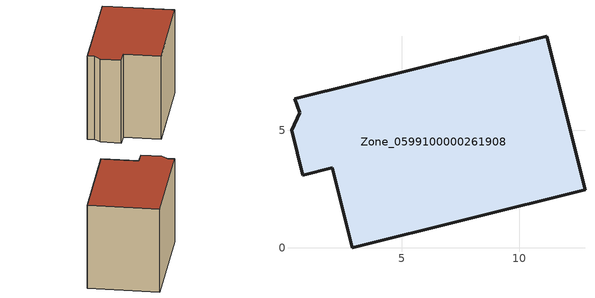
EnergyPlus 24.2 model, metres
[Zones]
Zone_0599100000261908
 floor ground (C_G): 2.9,0 2.04,3.41 0.78,3.09 0.3,4.99 0.65,5.73 0.44,6.33 11.16,8.99 12.79,2.46 z0
 wall outside (C_F): 2.04,3.41 2.9,0 12.79,2.46 11.16,8.99 0.44,6.33 0.65,5.73 0.3,4.99 0.78,3.09 2.04,3.41 z0:8.4
 roof outside (C_R): 0.3,4.99 0.78,3.09 2.04,3.41 2.9,0 12.79,2.46 11.16,8.99 0.44,6.33 0.65,5.73 z8.4
[BUILDING]
Pand.0599100000261908: North Axis=0; Terrain=City; Loads Convergence Tolerance Value=0.04; Temperature Convergence Tolerance Value=0.4; Solar Distribution=FullExterior; Maximum Number of Warmup Days=25; Minimum Number of Warmup Days=1
[Site:Location]
Rotterdam.The.Hague.AP_ZH_NLD Design_Conditions: Latitude=51.96; Longitude=4.45; Time Zone=1; Elevation=-4.5
[SITE:GROUNDTEMPERATURE:BUILDINGSURFACE]
18, 18, 18, 18, 18, 18, 18, 18, 18, 18, 18, 18
[MATERIAL] Thermal Absorptance=0.9; Solar Absorptance=0.7; Visible Absorptance=0.7
Name | Roughness | Thickness | Conductivity | Density | Specific Heat
G.TI.1975-1991 | MediumSmooth | 0.15 | 0.288461 | 540 | 1210
F.TI.1975-1991 | Rough | 0.3 | 0.230769 | 1920 | 840
R.TI.1975-1991 | MediumRough | 0.2 | 0.153846 | 1500 | 1000
[CONSTRUCTION]
C_G: G.TI.1975-1991
C_F: F.TI.1975-1991
C_R: R.TI.1975-1991
[ZONE]
Zone_0599100000261908: Type=1; Multiplier=1; Ceiling Height=Autocalculate; Volume=Autocalculate; Floor Area=autocalculate; Part of Total Floor Area=Yes
[ZONEINFILTRATION:DESIGNFLOWRATE]
Infil_Zone_0599100000261908: Zone or ZoneList or Space or SpaceList=Zone_0599100000261908; Schedule=AlwaysOn; Design Flow Rate Calculation Method=Flow/Area; Flow Rate per Floor Area=0.003; Constant Term Coefficient=1; Temperature Term Coefficient=0; Velocity Term Coefficient=0; Velocity Squared Term Coefficient=0
[HVACTEMPLATE:ZONE:IDEALLOADSAIRSYSTEM]
Zone_0599100000261908: Maximum Heating Supply Air Temperature=50; Minimum Cooling Supply Air Temperature=13; Maximum Heating Supply Air Humidity Ratio=0.0156; Minimum Cooling Supply Air Humidity Ratio=0.0077; Heating Limit=NoLimit; Cooling Limit=NoLimit; Dehumidification Control Type=ConstantSensibleHeatRatio; Cooling Sensible Heat Ratio=0.7; Dehumidification Setpoint=60; Humidification Control Type=None; Humidification Setpoint=30; Outdoor Air Method=None; Outdoor Air Flow Rate per Person=0.00944; Outdoor Air Flow Rate per Zone Floor Area=0; Outdoor Air Flow Rate per Zone=0; Demand Controlled Ventilation Type=None; Outdoor Air Economizer Type=NoEconomizer; Heat Recovery Type=None; Sensible Heat Recovery Effectiveness=0.7; Latent Heat Recovery Effectiveness=0.65
[ZONECONTROL:THERMOSTAT]
ThermostatControl_Zone_0599100000261908: Zone or ZoneList=Zone_0599100000261908; Control Type Schedule=DualSetpointControlType; Control 1=Thermostat_Zone_0599100000261908; Temperature Difference Between Cutout And Setpoint=0
[THERMOSTATSETPOINT:DUALSETPOINT]
Thermostat_Zone_0599100000261908: Heating Setpoint Temperature Schedule=HeatingSetpoint_Zone_0599100000261908; Cooling Setpoint Temperature Schedule=CoolingSetpoint_Zone_0599100000261908
[SCHEDULE:COMPACT]
HeatingSetpoint_Zone_0599100000261908: Through: 12/31, For: AllDays, Until: 24:00, 21
CoolingSetpoint_Zone_0599100000261908: Through: 12/31, For: AllDays, Until: 24:00, 24
DualSetpointControlType: Through: 12/31, For: AllDays, Until: 24:00, 4
AlwaysOn: Through: 12/31, For: AllDays, Until: 24:00, 1
